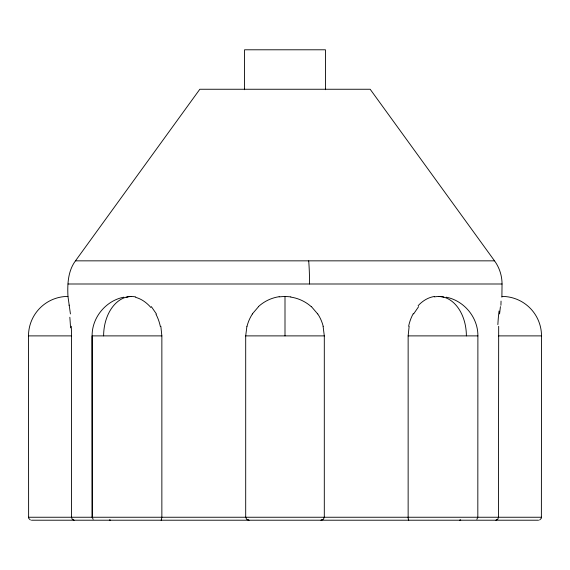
<?xml version="1.0" encoding="UTF-8"?>
<svg xmlns="http://www.w3.org/2000/svg" width="570" height="570" viewBox="0 0 570 570"><rect width="100%" height="100%" fill="white"/><g stroke="black" fill="none" stroke-linecap="round" stroke-linejoin="round"><path stroke-width="0.85" d="M70.431 313.935L67.958 296.421C67.374 284.216 67.894 271.064 75.475 260.846L199.828 89.255L370.172 89.255L494.532 260.846A39.458 39.458 0 0 1 502.042 283.995L501.892 297.198M446.168 297.184C464.144 300.632 478.102 317.554 477.888 335.887L477.824 517.247L476.855 519.341M502.042 296.421A39.458 39.458 0 0 1 541.5 335.887L541.379 517.247L541.293 518.337L539.633 519.997M496.028 520.211L497.781 519.291L498.451 517.247L498.679 326.282M408.355 519.434A2.8 0.399 -90 0 1 408.141 517.247L408.141 335.887L409.153 326.282M499.569 313.935L500.424 306.617M246.903 326.282L245.698 335.887L245.698 517.247L246.717 519.405L248.997 520.211M413.62 313.935L418.644 306.617M252.325 313.935L258.581 306.617M123.833 297.184C105.856 300.632 91.898 317.554 92.112 335.887L92.212 517.247L93.145 519.341M496.62 520.118L496.128 520.203M321.003 520.211L323.283 519.405L324.302 517.247L324.302 335.887L323.097 326.282M321.822 520.118L321.273 520.196M127.473 296.863L131.528 296.421L135.703 296.863M434.297 296.863L438.473 296.421L442.527 296.863A39.387 27.374 -76.7 0 1 443.845 297.127M279.179 296.863L285 296.421L290.821 296.863M161.239 520.211L161.859 517.247L161.859 335.887L160.847 326.282M75.561 260.846L494.532 260.846M68.058 283.995L502.042 283.995M30.367 519.997L28.707 518.337L28.621 517.247L28.5 335.887L71.549 335.887L71.549 517.247L72.212 519.291L73.972 520.211M161.859 335.887L92.069 335.887L92.212 517.247M245.542 335.887L324.458 335.887M408.141 335.887L477.931 335.887M498.451 335.887L541.5 335.887M28.5 517.247L541.5 517.247M31.464 520.211L538.536 520.211M73.872 520.203L73.38 520.118M248.727 520.196L248.178 520.118M311.419 306.617L317.675 313.935M151.356 306.617L156.38 313.935M71.321 326.282L71.549 335.887M325.449 89.704L325.449 49.789L244.551 49.789L244.551 89.704M285 296.421L285 335.887M28.5 335.887A39.458 39.458 0 0 1 67.958 296.421M69.832 317.255A40.242 4.425 88.5 0 1 70.53 327.885M290.778 297.098A39.387 38.838 -1.1 0 1 311.32 306.724M317.746 313.892A40.242 39.986 -76.7 0 1 323.197 326.261M247.017 326.311A40.242 39.786 87.1 0 1 252.396 313.992M258.509 306.539A39.387 39.202 24.5 0 1 279.158 296.699M438.473 296.421A39.458 27.901 -90 0 1 466.374 335.887M408.64 326.118A40.242 32.419 -89.3 0 1 413.25 313.628M418.124 305.705A39.387 28.849 -82.5 0 1 434.29 296.507M69.084 305.285A39.387 1.596 84.9 0 1 69.077 305.085M103.626 335.887A39.458 27.901 -90 0 1 131.528 296.421M135.696 297.383A39.387 27.552 76.6 0 1 150.865 307.479M155.995 314.269A40.242 31.4 87.6 0 1 160.341 326.446M126.219 297.39A39.387 26.591 83.1 0 1 127.495 296.97M497.867 324.629A40.242 6.063 -89.6 0 1 499.049 311.02M501.037 301.095A39.387 1.596 -84.9 0 1 500.916 305.285M408.768 520.161A5.059 0.777 -89.3 0 1 408.391 519.184M161.388 519.947A5.059 0.777 89.3 0 1 161.232 520.161M308.698 260.846A39.458 4.46 -90 0 1 309.546 283.995M460.674 520.118L459.676 520.211A5.059 5.002 -85.3 0 0 460.674 520.125M110.324 520.211L109.326 520.118A5.059 5.002 85.3 0 0 110.316 520.182"/></g></svg>
